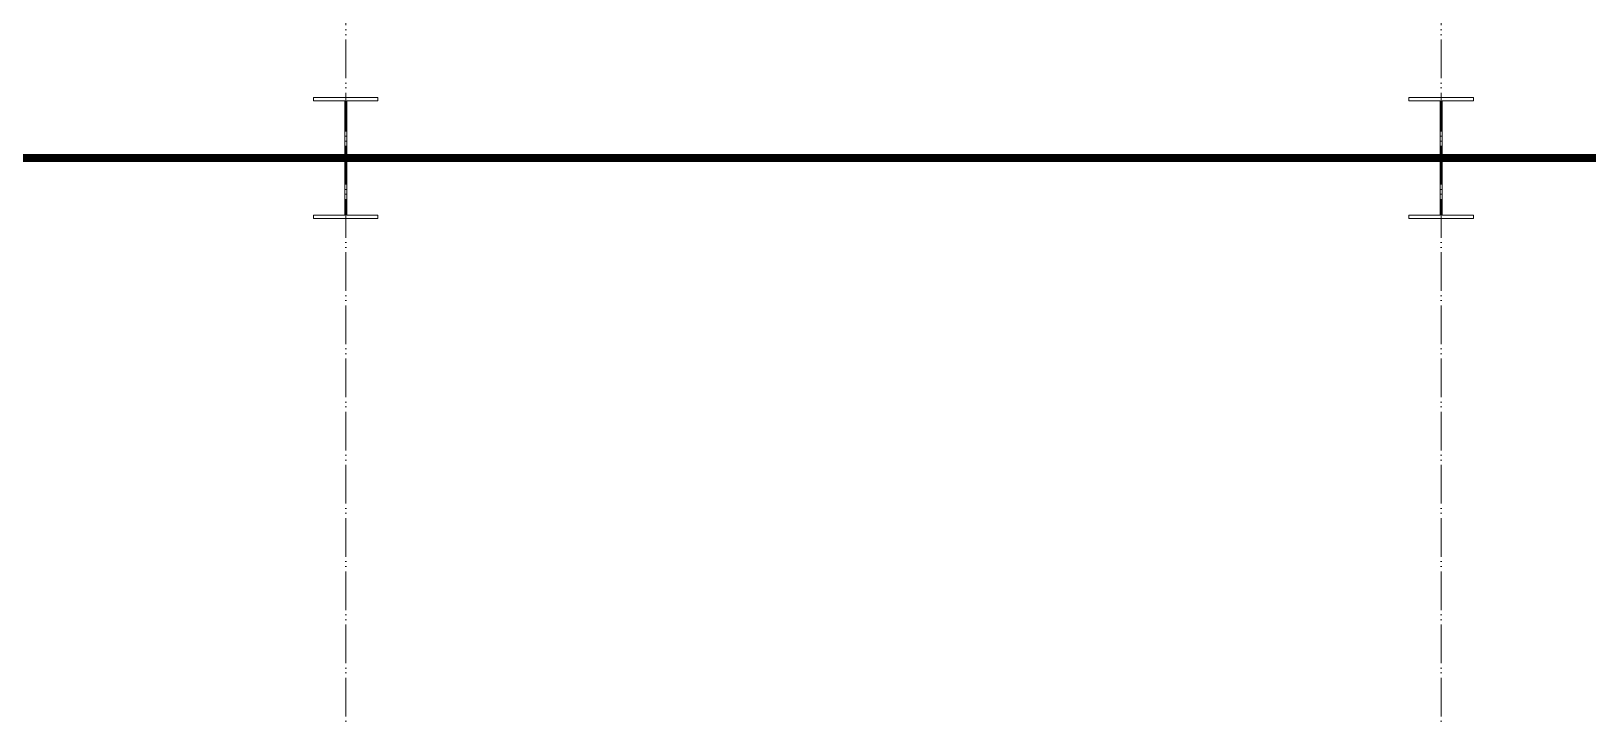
# Model space of a CAD drawing. Header units: millimetres. Extents: x 163705 to 1616509, y 81827 to 302547.
# Drawn here: x 191375 to 201039, y 161390 to 165648 of the extents above; entities that cross this region are included whole.
import ezdxf

# ---------------------------------------------------------------- set-up
doc = ezdxf.new("R2010")
doc.units = ezdxf.units.MM
doc.header["$LTSCALE"] = 10
doc.linetypes.add('ACAD_ISO05W100', pattern=[33, 24, -3, 0, -3, 0, -3])
for name, color, linetype, lineweight in [('1-双点线', 8, 'ACAD_ISO05W100', 0), ('1-建筑轮廓', 7, 'Continuous', 20), ('1-钢构', 6, 'Continuous', 0)]:
    doc.layers.add(name, color=color, linetype=linetype, lineweight=lineweight)

# ---------------------------------------------------------------- blocks, each defined once
blk = doc.blocks.new('G$C5C029050')
at = {"layer": '1-双点线'}
for p, q in [((11618.6, 77039.4), (11618.6, 45039.4)), ((18418.6, 77039.4), (18418.6, 45039.4)), ((1, 69039.4), (92688.6, 69039.4))]:
    blk.add_line(p, q, dxfattribs=at)
at = {"layer": '1-双点线', "const_width": 50}
blk.add_lwpolyline([(2918.6, 69039.4), (2918.6, 21039.4), (86618.6, 21039.4), (86618.6, 69039.4)], close=True, dxfattribs=at)
at = {"layer": '1-双点线'}
blk.add_lwpolyline([(2918.6, 69039.4), (86618.6, 69039.4), (86618.6, 45039.4), (2918.6, 45039.4)], close=True, dxfattribs=at)
at = {"layer": '1-钢构'}
for points in [[(11818.6, 69414.4), (11818.6, 69394.3), (11624.6, 69394.3), (11624.6, 68684.6), (11818.6, 68684.6), (11818.6, 68664.4), (11418.6, 68664.4), (11418.6, 68684.6), (11612.5, 68684.6), (11612.5, 69394.3), (11418.6, 69394.3), (11418.6, 69414.4), (11818.6, 69414.4)], [(18618.6, 69414.4), (18618.6, 69394.3), (18424.6, 69394.3), (18424.6, 68684.6), (18618.6, 68684.6), (18618.6, 68664.4), (18218.6, 68664.4), (18218.6, 68684.6), (18412.5, 68684.6), (18412.5, 69394.3), (18218.6, 69394.3), (18218.6, 69414.4), (18618.6, 69414.4)]]:
    blk.add_lwpolyline(points, dxfattribs=at)

msp = doc.modelspace()

# ---------------------------------------------------------------- block references
at = {"layer": '1-建筑轮廓'}
msp.add_blockref('G$C5C029050', (181709.24, 95820.209), dxfattribs=at)

doc.saveas('drawing.dxf')
